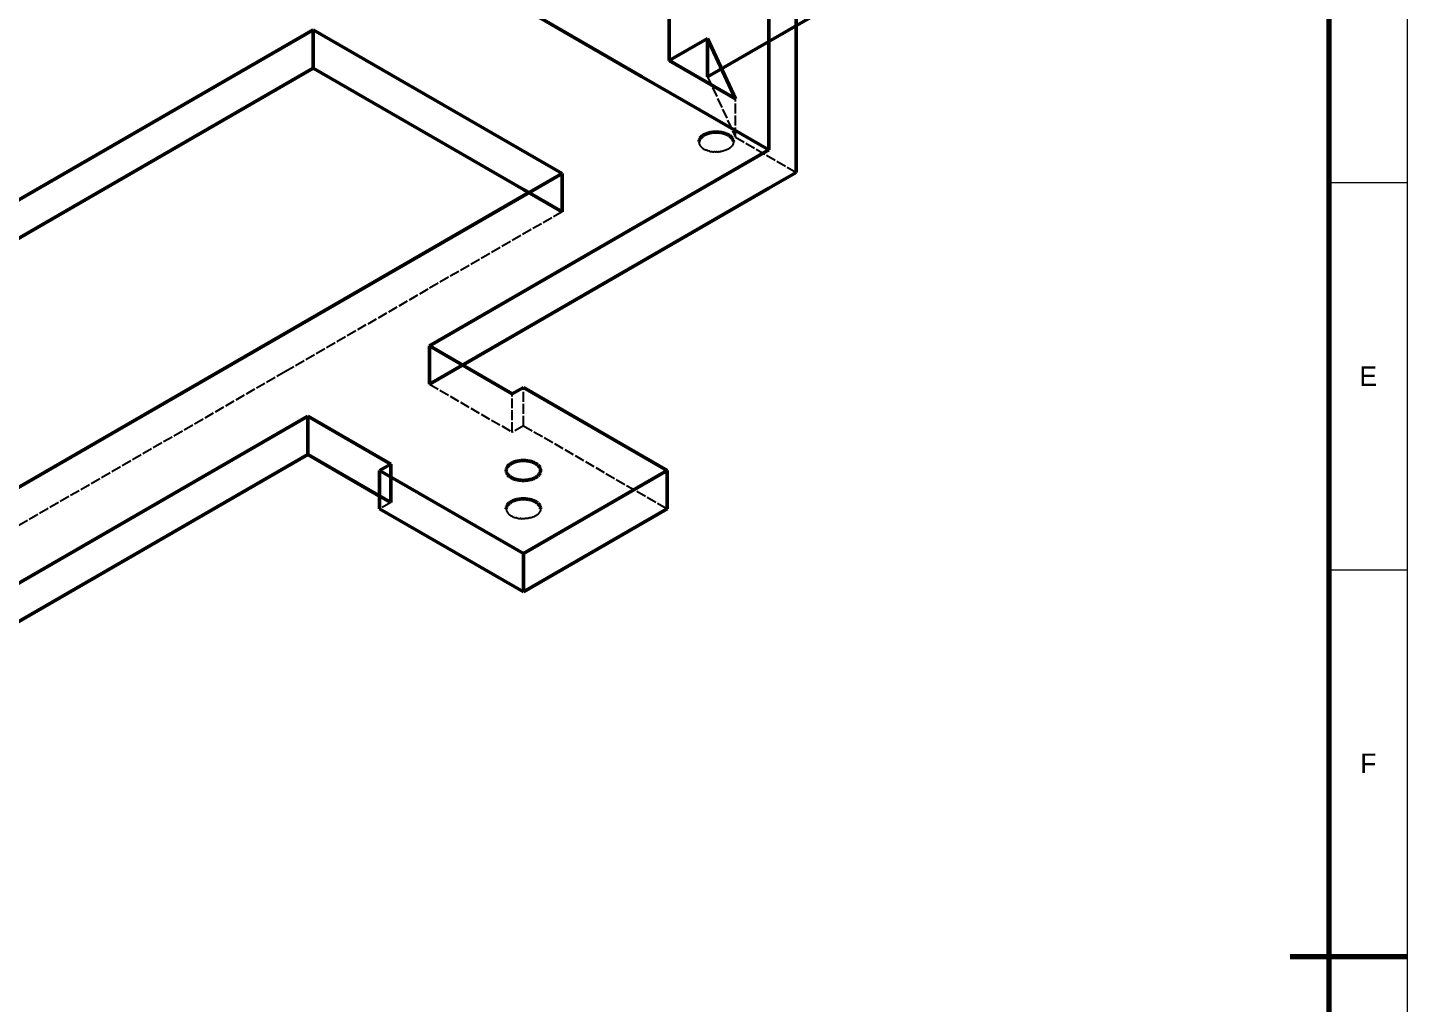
# Model space of a CAD drawing. Header units: millimetres. Extents: x 0 to 841, y 0 to 594.
# Drawn here: x 664.6 to 841, y 291.1 to 415.8 of the extents above; entities that cross this region are included whole.
import ezdxf
from ezdxf.enums import TextEntityAlignment as Align

# ---------------------------------------------------------------- set-up
doc = ezdxf.new("R2010")
doc.units = ezdxf.units.MM
doc.linetypes.add('DASHED', pattern=[1.524, 1.27, -0.254])
for name, color, linetype, lineweight in [('FINA', 7, 'CONTINUOUS', 18), ('NORMA', 7, 'CONTINUOUS', 70), ('OCULTA', 8, 'DASHED', 25), ('TEXTO', 7, 'CONTINUOUS', 25), ('VISIBLE', 7, 'CONTINUOUS', 50)]:
    doc.layers.add(name, color=color, linetype=linetype, lineweight=lineweight)

msp = doc.modelspace()

# ---------------------------------------------------------------- linework, layer by layer
at = {"layer": 'FINA'}
for p, q in [((831, 396), (841, 396)), ((831, 346.5), (841, 346.5)), ((831, 297), (841, 297))]:
    msp.add_line(p, q, dxfattribs=at)
msp.add_lwpolyline([(0, 0), (841, 0), (841, 594), (0, 594)], close=True, dxfattribs=at)
at = {"layer": 'NORMA'}
msp.add_line((841, 297), (826, 297), dxfattribs=at)
msp.add_lwpolyline([(20, 10), (831, 10), (831, 584), (20, 584)], close=True, dxfattribs=at)
at = {"layer": 'OCULTA'}
for p, q in [((751.52, 409.52), (755.11, 401.78)), ((755.11, 401.78), (755.11, 406.68)), ((750.42, 401.18), (750.43, 401.09)), ((750.43, 401.09), (750.44, 401.01)), ((750.44, 401.01), (750.46, 400.93)), ((750.46, 400.93), (750.5, 400.85)), ((750.5, 400.85), (750.54, 400.77)), ((750.54, 400.77), (750.59, 400.69)), ((750.59, 400.69), (750.65, 400.62)), ((750.65, 400.62), (750.72, 400.54)), ((750.72, 400.54), (750.79, 400.47)), ((750.79, 400.47), (750.88, 400.4)), ((754.45, 400.47), (754.37, 400.4)), ((754.53, 400.54), (754.45, 400.47)), ((754.59, 400.62), (754.53, 400.54)), ((754.65, 400.69), (754.59, 400.62)), ((754.7, 400.77), (754.65, 400.69)), ((754.75, 400.85), (754.7, 400.77)), ((754.78, 400.93), (754.75, 400.85)), ((754.8, 401.01), (754.78, 400.93)), ((754.82, 401.09), (754.8, 401.01)), ((754.82, 401.18), (754.82, 401.09)), ((755.11, 401.78), (762.87, 397.3)), ((750.88, 400.4), (750.97, 400.34)), ((750.97, 400.34), (751.06, 400.28)), ((751.06, 400.28), (751.17, 400.22)), ((751.17, 400.22), (751.28, 400.17)), ((751.28, 400.17), (751.4, 400.12)), ((751.52, 400.08), (751.4, 400.12)), ((751.52, 400.08), (751.65, 400.04)), ((751.78, 400), (751.65, 400.04)), ((751.78, 400), (751.91, 399.98)), ((751.91, 399.98), (752.05, 399.95)), ((752.05, 399.95), (752.19, 399.93)), ((752.19, 399.93), (752.33, 399.92)), ((752.48, 399.91), (752.33, 399.92)), ((752.48, 399.91), (752.62, 399.91)), ((752.76, 399.91), (752.62, 399.91)), ((752.76, 399.91), (752.91, 399.92)), ((753.05, 399.93), (752.91, 399.92)), ((753.05, 399.93), (753.19, 399.95)), ((753.33, 399.98), (753.19, 399.95)), ((753.46, 400), (753.33, 399.98)), ((753.59, 400.04), (753.46, 400)), ((753.72, 400.08), (753.59, 400.04)), ((753.84, 400.12), (753.72, 400.08)), ((753.96, 400.17), (753.84, 400.12)), ((754.07, 400.22), (753.96, 400.17)), ((754.18, 400.28), (754.07, 400.22)), ((754.27, 400.34), (754.18, 400.28)), ((754.37, 400.4), (754.27, 400.34)), ((732.93, 392.26), (697.57, 371.85)), ((697.57, 371.85), (662.22, 351.43)), ((715.96, 370.21), (726.56, 364.09)), ((726.56, 364.09), (726.56, 368.99)), ((727.98, 364.91), (727.98, 369.8)), ((727.98, 364.91), (726.56, 364.09)), ((727.98, 364.91), (746.36, 354.29)), ((711.01, 355.11), (709.59, 354.29)), ((725.78, 354.29), (725.78, 354.21)), ((725.78, 354.21), (725.8, 354.12)), ((725.8, 354.12), (725.82, 354.04)), ((725.82, 354.04), (725.85, 353.96)), ((725.85, 353.96), (725.89, 353.88)), ((725.89, 353.88), (725.95, 353.8)), ((725.95, 353.8), (726, 353.73)), ((726, 353.73), (726.07, 353.66)), ((726.07, 353.66), (726.15, 353.58)), ((726.15, 353.58), (726.23, 353.52)), ((726.23, 353.52), (726.32, 353.45)), ((726.32, 353.45), (726.42, 353.39)), ((726.42, 353.39), (726.53, 353.34)), ((726.53, 353.34), (726.64, 353.28)), ((726.64, 353.28), (726.76, 353.23)), ((726.76, 353.23), (726.88, 353.19)), ((726.88, 353.19), (727, 353.15)), ((727.14, 353.12), (727, 353.15)), ((727.14, 353.12), (727.27, 353.09)), ((727.27, 353.09), (727.41, 353.06)), ((727.41, 353.06), (727.55, 353.04)), ((727.69, 353.03), (727.55, 353.04)), ((727.69, 353.03), (727.83, 353.02)), ((727.98, 353.02), (727.83, 353.02)), ((728.12, 353.02), (727.98, 353.02)), ((728.26, 353.03), (728.12, 353.02)), ((728.41, 353.04), (728.26, 353.03)), ((728.55, 353.06), (728.41, 353.04)), ((728.69, 353.09), (728.55, 353.06)), ((728.82, 353.12), (728.69, 353.09)), ((728.95, 353.15), (728.82, 353.12)), ((729.08, 353.19), (728.95, 353.15)), ((729.2, 353.23), (729.08, 353.19)), ((729.32, 353.28), (729.2, 353.23)), ((729.43, 353.34), (729.32, 353.28)), ((729.53, 353.39), (729.43, 353.34)), ((729.63, 353.45), (729.53, 353.39)), ((729.72, 353.52), (729.63, 353.45)), ((729.81, 353.58), (729.72, 353.52)), ((729.88, 353.66), (729.81, 353.58)), ((729.95, 353.73), (729.88, 353.66)), ((730.01, 353.8), (729.95, 353.73)), ((730.06, 353.88), (730.01, 353.8)), ((730.1, 353.96), (730.06, 353.88)), ((730.14, 354.04), (730.1, 353.96)), ((730.16, 354.12), (730.14, 354.04)), ((730.17, 354.21), (730.16, 354.12)), ((730.18, 354.29), (730.17, 354.21))]:
    msp.add_line(p, q, dxfattribs=at)
at = {"layer": 'VISIBLE'}
for p, q in [((746.61, 411.59), (746.61, 437.1)), ((762.87, 397.3), (762.87, 427.71)), ((759.34, 410.48), (759.34, 425.67)), ((769.7, 420.02), (751.52, 409.52)), ((728.92, 417.72), (743.07, 409.55)), ((700.06, 414.93), (630.4, 374.7)), ((701.11, 415.53), (700.06, 414.93)), ((701.11, 410.63), (701.11, 415.53)), ((701.11, 415.53), (709.95, 410.42)), ((762.87, 416.08), (762.87, 397.3)), ((751.52, 414.42), (746.61, 411.59)), ((751.52, 409.52), (751.52, 414.42)), ((751.52, 414.42), (755.11, 406.68)), ((746.61, 411.59), (755.11, 406.68)), ((701.11, 410.63), (665.75, 390.22)), ((701.11, 410.63), (665.75, 390.22)), ((701.11, 410.63), (727.98, 395.12)), ((727.98, 395.12), (701.11, 410.63)), ((701.11, 410.63), (701.11, 410.63)), ((701.11, 410.63), (701.11, 410.63)), ((701.11, 410.63), (701.11, 410.63)), ((701.11, 410.63), (701.11, 410.63)), ((701.11, 410.63), (701.11, 410.63)), ((701.11, 410.63), (701.11, 410.63)), ((701.11, 410.63), (701.11, 410.63)), ((701.11, 410.63), (701.11, 410.63)), ((701.11, 410.63), (701.11, 410.63)), ((701.11, 410.63), (701.11, 410.63)), ((701.11, 410.63), (701.11, 410.63)), ((709.95, 410.42), (732.93, 397.16)), ((743.07, 409.55), (750.48, 405.27)), ((759.34, 400.16), (759.34, 410.48)), ((750.48, 405.27), (759.34, 400.16)), ((751.4, 402.23), (751.28, 402.19)), ((751.52, 402.28), (751.4, 402.23)), ((751.65, 402.32), (751.52, 402.28)), ((751.78, 402.35), (751.65, 402.32)), ((751.91, 402.38), (751.78, 402.35)), ((752.05, 402.4), (751.91, 402.38)), ((752.19, 402.42), (752.05, 402.4)), ((752.33, 402.44), (752.19, 402.42)), ((752.33, 402.44), (752.48, 402.45)), ((752.62, 402.45), (752.48, 402.45)), ((752.62, 402.45), (752.76, 402.45)), ((752.76, 402.45), (752.91, 402.44)), ((752.91, 402.44), (753.05, 402.42)), ((753.05, 402.42), (753.19, 402.4)), ((753.19, 402.4), (753.33, 402.38)), ((753.33, 402.38), (753.46, 402.35)), ((753.46, 402.35), (753.59, 402.32)), ((753.59, 402.32), (753.72, 402.28)), ((753.72, 402.28), (753.84, 402.23)), ((753.84, 402.23), (753.96, 402.19)), ((750.43, 401.26), (750.42, 401.18)), ((750.44, 401.34), (750.43, 401.26)), ((750.46, 401.43), (750.44, 401.34)), ((750.5, 401.51), (750.46, 401.43)), ((750.54, 401.59), (750.5, 401.51)), ((750.59, 401.66), (750.54, 401.59)), ((750.65, 401.74), (750.59, 401.66)), ((750.72, 401.81), (750.65, 401.74)), ((750.79, 401.88), (750.72, 401.81)), ((750.88, 401.95), (750.79, 401.88)), ((750.97, 402.02), (750.88, 401.95)), ((751.06, 402.08), (750.97, 402.02)), ((751.17, 402.13), (751.06, 402.08)), ((751.28, 402.19), (751.17, 402.13)), ((753.96, 402.19), (754.07, 402.13)), ((754.07, 402.13), (754.18, 402.08)), ((754.18, 402.08), (754.27, 402.02)), ((754.27, 402.02), (754.37, 401.95)), ((754.37, 401.95), (754.45, 401.88)), ((754.45, 401.88), (754.53, 401.81)), ((754.53, 401.81), (754.59, 401.74)), ((754.59, 401.74), (754.65, 401.66)), ((754.65, 401.66), (754.7, 401.59)), ((754.7, 401.59), (754.75, 401.51)), ((754.75, 401.51), (754.78, 401.43)), ((754.78, 401.43), (754.8, 401.34)), ((754.8, 401.34), (754.82, 401.26)), ((754.82, 401.26), (754.82, 401.18)), ((759.34, 400.16), (715.96, 375.11)), ((732.93, 397.16), (662.22, 356.33)), ((732.93, 392.26), (732.93, 397.16)), ((762.87, 397.3), (759.34, 395.26)), ((762.87, 397.3), (759.34, 395.26)), ((762.87, 397.3), (762.87, 397.3)), ((762.87, 397.3), (762.87, 397.3)), ((759.34, 395.26), (715.96, 370.21)), ((759.34, 395.26), (720.2, 372.66)), ((662.22, 356.33), (728.68, 394.71)), ((727.98, 395.12), (732.93, 392.26)), ((728.68, 394.71), (727.98, 395.12)), ((728.68, 394.71), (728.68, 394.71)), ((728.68, 394.71), (728.68, 394.71)), ((728.68, 394.71), (728.68, 394.71)), ((728.68, 394.71), (728.68, 394.71)), ((728.68, 394.71), (728.68, 394.71)), ((728.68, 394.71), (728.68, 394.71)), ((728.68, 394.71), (728.68, 394.71)), ((728.68, 394.71), (728.68, 394.71)), ((728.68, 394.71), (728.68, 394.71)), ((728.68, 394.71), (728.68, 394.71)), ((728.68, 394.71), (728.68, 394.71)), ((728.68, 394.71), (728.68, 394.71)), ((728.68, 394.71), (728.68, 394.71)), ((728.68, 394.71), (728.68, 394.71)), ((728.68, 394.71), (728.68, 394.71)), ((728.68, 394.71), (728.68, 394.71)), ((728.68, 394.71), (728.68, 394.71)), ((728.68, 394.71), (728.68, 394.71)), ((728.68, 394.71), (728.68, 394.71)), ((728.68, 394.71), (728.68, 394.71)), ((728.68, 394.71), (728.68, 394.71)), ((665.75, 390.22), (630.4, 369.8)), ((665.75, 390.22), (640.93, 375.89)), ((715.96, 370.21), (715.96, 375.11)), ((715.96, 375.11), (726.56, 368.99)), ((720.2, 372.66), (720.2, 372.66)), ((720.2, 372.66), (720.2, 372.66)), ((720.2, 372.66), (720.2, 372.66)), ((720.2, 372.66), (720.2, 372.66)), ((720.2, 372.66), (720.2, 372.66)), ((720.2, 372.66), (720.2, 372.66)), ((720.2, 372.66), (720.2, 372.66)), ((720.2, 372.66), (720.2, 372.66)), ((720.2, 372.66), (720.2, 372.66)), ((720.2, 372.66), (720.2, 372.66)), ((720.2, 372.66), (720.2, 372.66)), ((720.2, 372.66), (720.2, 372.66)), ((720.2, 372.66), (720.2, 372.66)), ((720.2, 372.66), (720.2, 372.66)), ((720.2, 372.66), (720.2, 372.66)), ((720.2, 372.66), (720.2, 372.66)), ((720.2, 372.66), (720.2, 372.66)), ((720.2, 372.66), (720.2, 372.66)), ((720.2, 372.66), (720.2, 372.66)), ((720.2, 372.66), (720.2, 372.66)), ((720.2, 372.66), (720.2, 372.66)), ((720.2, 372.66), (726.56, 368.99)), ((727.98, 369.8), (726.56, 368.99)), ((726.56, 368.99), (727.98, 369.8)), ((726.56, 368.99), (726.56, 368.99)), ((726.56, 368.99), (726.56, 368.99)), ((726.56, 368.99), (726.56, 368.99)), ((726.56, 368.99), (726.56, 368.99)), ((726.56, 368.99), (726.56, 368.99)), ((726.56, 368.99), (726.56, 368.99)), ((726.56, 368.99), (726.56, 368.99)), ((726.56, 368.99), (726.56, 368.99)), ((726.56, 368.99), (726.56, 368.99)), ((726.56, 368.99), (726.56, 368.99)), ((726.56, 368.99), (726.56, 368.99)), ((727.98, 369.8), (746.36, 359.19)), ((727.98, 369.8), (727.98, 369.8)), ((727.98, 369.8), (727.98, 369.8)), ((727.98, 369.8), (746.36, 359.19)), ((700.4, 366.13), (657.02, 341.08)), ((700.4, 361.23), (700.4, 366.13)), ((700.4, 366.13), (711.01, 360.01)), ((700.4, 361.23), (657.02, 336.18)), ((700.4, 361.23), (657.02, 336.18)), ((700.4, 361.23), (711.01, 355.11)), ((709.59, 355.92), (700.4, 361.23)), ((700.4, 361.23), (700.4, 361.23)), ((700.4, 361.23), (700.4, 361.23)), ((700.4, 361.23), (700.4, 361.23)), ((700.4, 361.23), (700.4, 361.23)), ((700.4, 361.23), (700.4, 361.23)), ((700.4, 361.23), (700.4, 361.23)), ((700.4, 361.23), (700.4, 361.23)), ((700.4, 361.23), (700.4, 361.23)), ((700.4, 361.23), (700.4, 361.23)), ((700.4, 361.23), (700.4, 361.23)), ((700.4, 361.23), (700.4, 361.23)), ((711.01, 360.01), (709.59, 359.19)), ((711.01, 355.11), (711.01, 360.01)), ((726.15, 359.9), (726.07, 359.82)), ((726.23, 359.96), (726.15, 359.9)), ((726.32, 360.03), (726.23, 359.96)), ((726.42, 360.09), (726.32, 360.03)), ((726.53, 360.14), (726.42, 360.09)), ((726.64, 360.2), (726.53, 360.14)), ((726.76, 360.25), (726.64, 360.2)), ((726.88, 360.29), (726.76, 360.25)), ((727, 360.33), (726.88, 360.29)), ((727.14, 360.36), (727, 360.33)), ((727.27, 360.39), (727.14, 360.36)), ((727.41, 360.42), (727.27, 360.39)), ((727.55, 360.44), (727.41, 360.42)), ((727.69, 360.45), (727.55, 360.44)), ((727.69, 360.45), (727.83, 360.46)), ((727.98, 360.46), (727.83, 360.46)), ((728.12, 360.46), (727.98, 360.46)), ((728.12, 360.46), (728.26, 360.45)), ((728.26, 360.45), (728.41, 360.44)), ((728.55, 360.42), (728.41, 360.44)), ((728.55, 360.42), (728.69, 360.39)), ((728.69, 360.39), (728.82, 360.36)), ((728.95, 360.33), (728.82, 360.36)), ((729.08, 360.29), (728.95, 360.33)), ((729.08, 360.29), (729.2, 360.25)), ((729.2, 360.25), (729.32, 360.2)), ((729.32, 360.2), (729.43, 360.14)), ((729.43, 360.14), (729.53, 360.09)), ((729.53, 360.09), (729.63, 360.03)), ((729.63, 360.03), (729.72, 359.96)), ((729.72, 359.96), (729.81, 359.9)), ((729.81, 359.9), (729.88, 359.82)), ((709.59, 354.29), (709.59, 359.19)), ((709.59, 359.19), (727.98, 348.58)), ((725.8, 359.36), (725.78, 359.27)), ((725.78, 359.27), (725.78, 359.19)), ((725.78, 359.19), (725.78, 359.11)), ((725.78, 359.11), (725.8, 359.02)), ((725.82, 359.44), (725.8, 359.36)), ((725.8, 359.02), (725.82, 358.94)), ((725.85, 359.52), (725.82, 359.44)), ((725.82, 358.94), (725.85, 358.86)), ((725.89, 359.6), (725.85, 359.52)), ((725.85, 358.86), (725.89, 358.78)), ((725.95, 359.68), (725.89, 359.6)), ((725.89, 358.78), (725.95, 358.7)), ((726, 359.75), (725.95, 359.68)), ((725.95, 358.7), (726, 358.63)), ((726.07, 359.82), (726, 359.75)), ((726, 358.63), (726.07, 358.55)), ((726.07, 358.55), (726.15, 358.48)), ((726.15, 358.48), (726.23, 358.42)), ((726.23, 358.42), (726.32, 358.35)), ((726.32, 358.35), (726.42, 358.29)), ((726.42, 358.29), (726.53, 358.23)), ((726.53, 358.23), (726.64, 358.18)), ((726.64, 358.18), (726.76, 358.13)), ((726.76, 358.13), (726.88, 358.09)), ((746.36, 359.19), (727.98, 348.58)), ((729.2, 358.13), (729.08, 358.09)), ((729.32, 358.18), (729.2, 358.13)), ((729.43, 358.23), (729.32, 358.18)), ((729.53, 358.29), (729.43, 358.23)), ((729.63, 358.35), (729.53, 358.29)), ((729.72, 358.42), (729.63, 358.35)), ((729.81, 358.48), (729.72, 358.42)), ((729.88, 358.55), (729.81, 358.48)), ((729.88, 359.82), (729.95, 359.75)), ((729.95, 358.63), (729.88, 358.55)), ((729.95, 359.75), (730.01, 359.68)), ((730.01, 358.7), (729.95, 358.63)), ((730.01, 359.68), (730.06, 359.6)), ((730.06, 358.78), (730.01, 358.7)), ((730.06, 359.6), (730.1, 359.52)), ((730.1, 358.86), (730.06, 358.78)), ((730.1, 359.52), (730.14, 359.44)), ((730.14, 358.94), (730.1, 358.86)), ((730.14, 359.44), (730.16, 359.36)), ((730.16, 359.02), (730.14, 358.94)), ((730.16, 359.36), (730.17, 359.27)), ((730.17, 359.11), (730.16, 359.02)), ((730.17, 359.27), (730.18, 359.19)), ((730.18, 359.19), (730.17, 359.11)), ((746.36, 354.29), (746.36, 359.19)), ((746.36, 359.19), (746.36, 359.19)), ((746.36, 359.19), (746.36, 359.19)), ((746.36, 359.19), (746.36, 354.29)), ((726.88, 358.09), (727, 358.05)), ((727.14, 358.02), (727, 358.05)), ((727.14, 358.02), (727.27, 357.99)), ((727.27, 357.99), (727.41, 357.96)), ((727.41, 357.96), (727.55, 357.94)), ((727.69, 357.93), (727.55, 357.94)), ((727.69, 357.93), (727.83, 357.92)), ((727.98, 357.92), (727.83, 357.92)), ((728.12, 357.92), (727.98, 357.92)), ((728.26, 357.93), (728.12, 357.92)), ((728.41, 357.94), (728.26, 357.93)), ((728.55, 357.96), (728.41, 357.94)), ((728.69, 357.99), (728.55, 357.96)), ((728.82, 358.02), (728.69, 357.99)), ((728.95, 358.05), (728.82, 358.02)), ((729.08, 358.09), (728.95, 358.05)), ((709.59, 354.29), (709.59, 355.92)), ((709.59, 355.92), (709.59, 355.92)), ((709.59, 355.92), (709.59, 355.92)), ((709.59, 355.92), (709.59, 355.92)), ((709.59, 355.92), (709.59, 355.92)), ((709.59, 355.92), (709.59, 355.92)), ((709.59, 355.92), (709.59, 355.92)), ((709.59, 355.92), (709.59, 355.92)), ((709.59, 355.92), (709.59, 355.92)), ((709.59, 355.92), (709.59, 355.92)), ((709.59, 355.92), (709.59, 355.92)), ((709.59, 355.92), (709.59, 355.92)), ((725.85, 354.62), (725.82, 354.54)), ((725.89, 354.7), (725.85, 354.62)), ((725.95, 354.78), (725.89, 354.7)), ((726, 354.85), (725.95, 354.78)), ((726.07, 354.93), (726, 354.85)), ((726.15, 355), (726.07, 354.93)), ((726.23, 355.06), (726.15, 355)), ((726.32, 355.13), (726.23, 355.06)), ((726.42, 355.19), (726.32, 355.13)), ((726.53, 355.25), (726.42, 355.19)), ((726.64, 355.3), (726.53, 355.25)), ((726.76, 355.35), (726.64, 355.3)), ((726.88, 355.39), (726.76, 355.35)), ((727, 355.43), (726.88, 355.39)), ((727.14, 355.46), (727, 355.43)), ((727.27, 355.49), (727.14, 355.46)), ((727.41, 355.52), (727.27, 355.49)), ((727.55, 355.54), (727.41, 355.52)), ((727.69, 355.55), (727.55, 355.54)), ((727.69, 355.55), (727.83, 355.56)), ((727.98, 355.56), (727.83, 355.56)), ((728.12, 355.56), (727.98, 355.56)), ((728.12, 355.56), (728.26, 355.55)), ((728.26, 355.55), (728.41, 355.54)), ((728.55, 355.52), (728.41, 355.54)), ((728.55, 355.52), (728.69, 355.49)), ((728.69, 355.49), (728.82, 355.46)), ((728.95, 355.43), (728.82, 355.46)), ((729.08, 355.39), (728.95, 355.43)), ((729.08, 355.39), (729.2, 355.35)), ((729.2, 355.35), (729.32, 355.3)), ((729.32, 355.3), (729.43, 355.25)), ((729.43, 355.25), (729.53, 355.19)), ((729.53, 355.19), (729.63, 355.13)), ((729.63, 355.13), (729.72, 355.06)), ((729.72, 355.06), (729.81, 355)), ((729.81, 355), (729.88, 354.93)), ((729.88, 354.93), (729.95, 354.85)), ((729.95, 354.85), (730.01, 354.78)), ((730.01, 354.78), (730.06, 354.7)), ((730.06, 354.7), (730.1, 354.62)), ((730.1, 354.62), (730.14, 354.54)), ((709.59, 354.29), (727.98, 343.68)), ((727.98, 343.68), (709.59, 354.29)), ((709.59, 354.29), (709.59, 354.29)), ((709.59, 354.29), (709.59, 354.29)), ((725.8, 354.46), (725.78, 354.37)), ((725.78, 354.37), (725.78, 354.29)), ((725.82, 354.54), (725.8, 354.46)), ((746.36, 354.29), (727.98, 343.68)), ((746.36, 354.29), (727.98, 343.68)), ((730.14, 354.54), (730.16, 354.46)), ((730.16, 354.46), (730.17, 354.37)), ((730.17, 354.37), (730.18, 354.29)), ((746.36, 354.29), (746.36, 354.29)), ((746.36, 354.29), (746.36, 354.29)), ((727.98, 343.68), (727.98, 348.58)), ((727.98, 343.68), (727.98, 343.68)), ((727.98, 343.68), (727.98, 343.68))]:
    msp.add_line(p, q, dxfattribs=at)

# ---------------------------------------------------------------- texts
at = {"layer": 'TEXTO'}
for s, p in [('E', (836, 371.25)), ('F', (836, 321.75))]:
    msp.add_text(s, height=2.5, dxfattribs=at).set_placement(p, align=Align.MIDDLE_CENTER)

doc.saveas('drawing.dxf')
